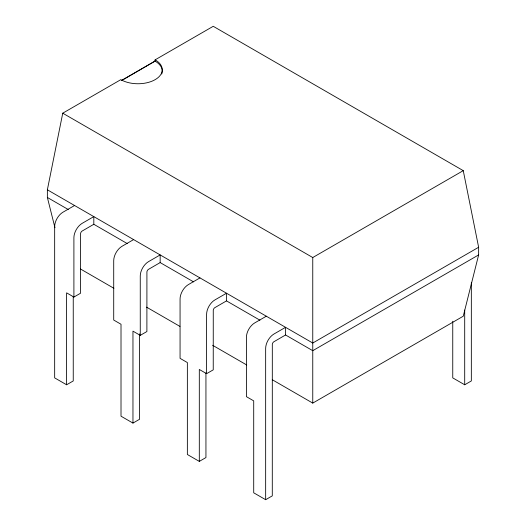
<?xml version="1.0" encoding="UTF-8"?>
<svg xmlns="http://www.w3.org/2000/svg" width="526" height="526" viewBox="0 0 526 526"><rect width="100%" height="100%" fill="white"/><g stroke="black" fill="none" stroke-linecap="round" stroke-linejoin="round"><path stroke-width="0.79" d="M122.111 80.11L154.999 61.128L155.15 59.832L213.24 26.3L463.255 170.648L478.634 247.259L478.634 254.919L463.255 316.211L312.76 403.1L272.277 379.726M54.954 227.712L47.366 197.46L47.366 189.801L62.745 113.189L120.829 79.65A24.268 14.011 0 0 0 155.15 79.65A24.268 14.011 0 0 0 155.15 59.832L155.15 61.194A24.268 14.011 0 0 1 161.732 74.021M121.532 80.603L154.999 61.128M74.567 205.508L62.956 212.208A11.73 6.772 -60 0 0 54.665 226.575L54.665 377.885L66.605 384.782L73.246 380.949L73.246 296.401M127.22 243.564L93.812 224.28L81.984 231.138A2.328 1.341 -60 0 0 80.57 233.59L80.544 293.232L73.903 297.058L66.605 292.844L66.605 384.782M133.617 239.6L122.006 246.299A11.73 6.772 -60 0 0 113.715 260.666L113.715 320.045L121.013 324.259L121.013 416.191L132.96 423.088L139.594 419.255L139.594 333.885M193.568 281.87L160.16 262.586L148.332 269.443A2.328 1.341 -60 0 0 146.918 271.896L146.892 331.538L140.258 335.364L132.96 331.15L132.96 423.088M199.965 277.906L188.361 284.612A11.73 6.772 -60 0 0 180.063 298.972L180.063 358.351L187.361 362.565L187.361 454.497L199.308 461.394L205.942 457.561L205.942 373.013M259.916 320.176L226.509 300.892L214.68 307.749A2.328 1.341 -60 0 0 213.267 310.202L213.24 369.844L206.606 373.67L199.308 369.456L199.308 461.394M62.745 113.189L312.76 257.536L463.255 170.648M266.32 316.211L254.709 322.918A11.73 6.772 -60 0 0 246.411 337.278L246.411 396.657L253.71 400.871L253.71 492.803L265.656 499.7L272.29 495.867L272.317 344.293A2.328 1.341 -60 0 1 273.73 341.841L285.559 334.983L312.76 350.684L478.634 254.919M478.634 247.259L312.76 343.024L47.366 189.801M452.755 321.248L452.755 377.885L464.701 384.782L471.335 380.949L471.335 282.804M47.366 197.46L68.295 209.545M80.498 269.003L113.886 288.281M146.557 307.145L179.938 326.416M212.609 345.28L246.707 364.965M464.701 310.07L464.701 384.782M312.76 257.536L312.76 403.1M285.559 334.983L285.559 327.323L273.947 334.023A11.73 6.772 -60 0 0 265.656 348.39L265.656 499.7M226.509 300.892L226.509 293.225L214.897 299.932A11.73 6.772 -60 0 0 206.606 314.298L206.606 373.67M160.16 262.586L160.16 254.919L148.549 261.626A11.73 6.772 -60 0 0 140.258 275.992L140.258 335.364M93.812 224.28L93.812 216.613L82.201 223.32A11.73 6.772 -60 0 0 73.903 237.686L73.903 297.058"/></g></svg>
